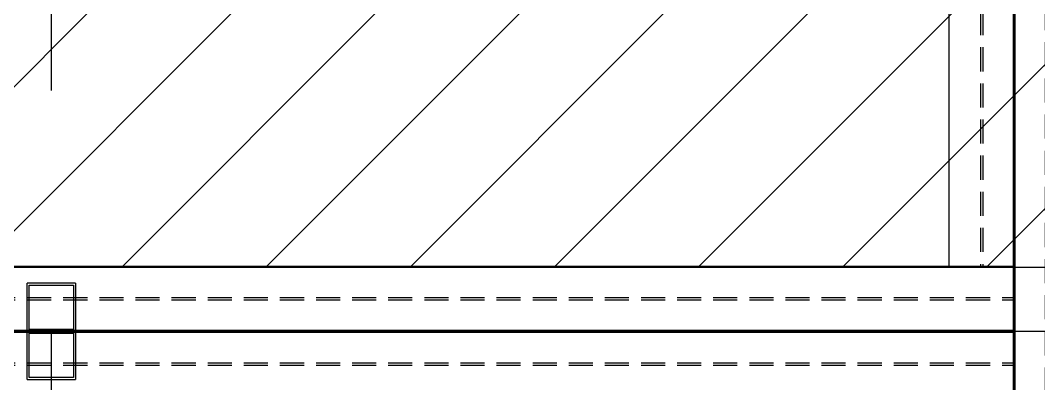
# Model space of a CAD drawing. Header units: millimetres. Extents: x -300 to 383236, y -195106 to -144646.
# Drawn here: x 7897 to 11069, y -176865 to -175734 of the extents above; entities that cross this region are included whole.
import ezdxf

# ---------------------------------------------------------------- set-up
doc = ezdxf.new("R2010")
doc.units = ezdxf.units.MM
doc.header["$LTSCALE"] = 60
doc.linetypes.add('CENTER', pattern=[2, 1.25, -0.25, 0.25, -0.25])
doc.linetypes.add('HIDDEN', pattern=[0.375, 0.25, -0.125])
doc.layers.add('1CEN', color=20, linetype='CENTER')
doc.layers.add('CONTAINER', color=2, linetype='Continuous')

# ---------------------------------------------------------------- blocks, each defined once
blk = doc.blocks.new('A$C688d464c')
at = {"color": 253}
for p, q in [((2925, -3000), (2925, -2850)), ((3075, -2850), (2925, -2850)), ((3075, -2850), (3075, -3000)), ((2931, -2856), (3069, -2856)), ((2931, -2856), (3069, -2856)), ((2931, -2994), (2931, -2856)), ((3069, -2856), (3069, -2994)), ((2925, -3000), (3075, -3000)), ((2925, -3150), (2925, -3000)), ((3075, -3000), (2925, -3000)), ((3069, -2994), (2931, -2994)), ((2931, -3006), (3069, -3006)), ((2931, -3006), (3069, -3006)), ((2931, -3144), (2931, -3006)), ((3069, -3006), (3069, -3144)), ((3075, -3000), (3075, -3150)), ((2925, -3150), (3075, -3150)), ((3069, -3144), (2931, -3144))]:
    blk.add_line(p, q, dxfattribs=at)
blk = doc.blocks.new('A$C44261593')
h = blk.add_hatch()
h.set_pattern_fill('ANSI31', color=253, scale=100)
h.set_pattern_definition([(45, (0, -50460), (-224.5064, 224.5064), [])])
edge = h.paths.add_edge_path()
edge.add_line((-58347, -14256), (-58347, -14056))
edge.add_line((-58347, -14056), (-57547, -14056))
edge.add_line((-57547, -14056), (-57547, -15056))
edge.add_line((-57547, -15056), (-60547, -15056))
edge.add_line((-60547, -15056), (-60547, -31056))
edge.add_line((-60547, -31056), (-57647, -31056))
edge.add_line((-57647, -31056), (-57647, -32268))
edge.add_line((-57647, -32268), (-43347, -32268))
edge.add_line((-43347, -32268), (-43347, -29256))
edge.add_line((-43347, -29256), (-34347, -29256))
edge.add_line((-34347, -29256), (-34347, -14206))
edge.add_line((-34347, -14206), (-33547, -14206))
edge.add_line((-33547, -14206), (-33547, -29256))
edge.add_line((-33547, -29256), (-30497, -29256))
edge.add_line((-30497, -29256), (-30497, -30056))
edge.add_line((-30497, -30056), (-30547, -30056))
edge.add_line((-30547, -30056), (-30547, -34906))
edge.add_line((-30547, -34906), (-30569.2, -34906))
edge.add_arc((-31589.7, -35133.7), 1045.6, 12.5777, 76.5787)
edge.add_line((-31347, -34116.7), (-31347, -30056))
edge.add_line((-31347, -30056), (-42547, -30056))
edge.add_line((-42547, -30056), (-42547, -34906))
edge.add_line((-42547, -34906), (-43347, -34906))
edge.add_line((-43347, -34906), (-43347, -33068))
edge.add_line((-43347, -33068), (-57647, -33068))
edge.add_line((-57647, -33068), (-57647, -34906))
edge.add_line((-57647, -34906), (-58447, -34906))
edge.add_line((-58447, -34906), (-58447, -31856))
edge.add_line((-58447, -31856), (-66197, -31856))
edge.add_line((-66197, -31856), (-66197, -31056))
edge.add_line((-66197, -31056), (-61347, -31056))
edge.add_line((-61347, -31056), (-61347, -14256))
edge.add_line((-61347, -14256), (-58347, -14256))
at = {"color": 253}
blk.add_line((-66197, -31856), (-58447, -31856), dxfattribs=at)
blk = doc.blocks.new('6M')
at = {"linetype": 'HIDDEN', "ltscale": 5}
for p, q in [((-110087.1, -162157.8), (-104087.1, -162157.8)), ((-110087.1, -162165.3), (-104087.1, -162165.3)), ((-104192.3, -162263), (-104192.3, -164857)), ((-104184.8, -162263), (-104184.8, -164857)), ((-110087.1, -164954.8), (-104087.1, -164954.8)), ((-110087.1, -164962.3), (-104087.1, -164962.3))]:
    blk.add_line(p, q, dxfattribs=at)
for points in [[(-110087.1, -162263), (-104087.1, -162263), (-104087.1, -162060), (-110087.1, -162060)], [(-104290.1, -164857), (-104087.1, -164857), (-104087.1, -162263), (-104290.1, -162263)], [(-110087.1, -164857), (-104087.1, -164857), (-104087.1, -165060), (-110087.1, -165060)]]:
    blk.add_lwpolyline(points, close=True)

msp = doc.modelspace()

# ---------------------------------------------------------------- linework, layer by layer
at = {"layer": '1CEN', "color": 1, "ltscale": 50}
for p, q in [((7993, -154202.1), (7993, -183702.1)), ((10993, -154202.1), (10993, -183702.1)), ((3993, -176702.1), (56993, -176702.1))]:
    msp.add_line(p, q, dxfattribs=at)
at = {"layer": 'CONTAINER', "const_width": 10}
for points in [[(4993, -173702.1), (10993, -173702.1), (10993, -176702.1), (4993, -176702.1)], [(13993, -179702.1), (10993, -179702.1), (10993, -173702.1), (13993, -173702.1)], [(4993, -179702.1), (10993, -179702.1), (10993, -176702.1), (4993, -176702.1)]]:
    msp.add_lwpolyline(points, close=True, dxfattribs=at)

# ---------------------------------------------------------------- block references
for name, p in [('A$C44261593', (71340, -144646.1)), ('6M', (115080, -11642.1)), ('A$C688d464c', (4993, -173702.1)), ('6M', (115080, -14642.1))]:
    msp.add_blockref(name, p)
at = {"rotation": 90}
msp.add_blockref('6M', (-151067.1, -69615.1), dxfattribs=at)

doc.saveas('drawing.dxf')
